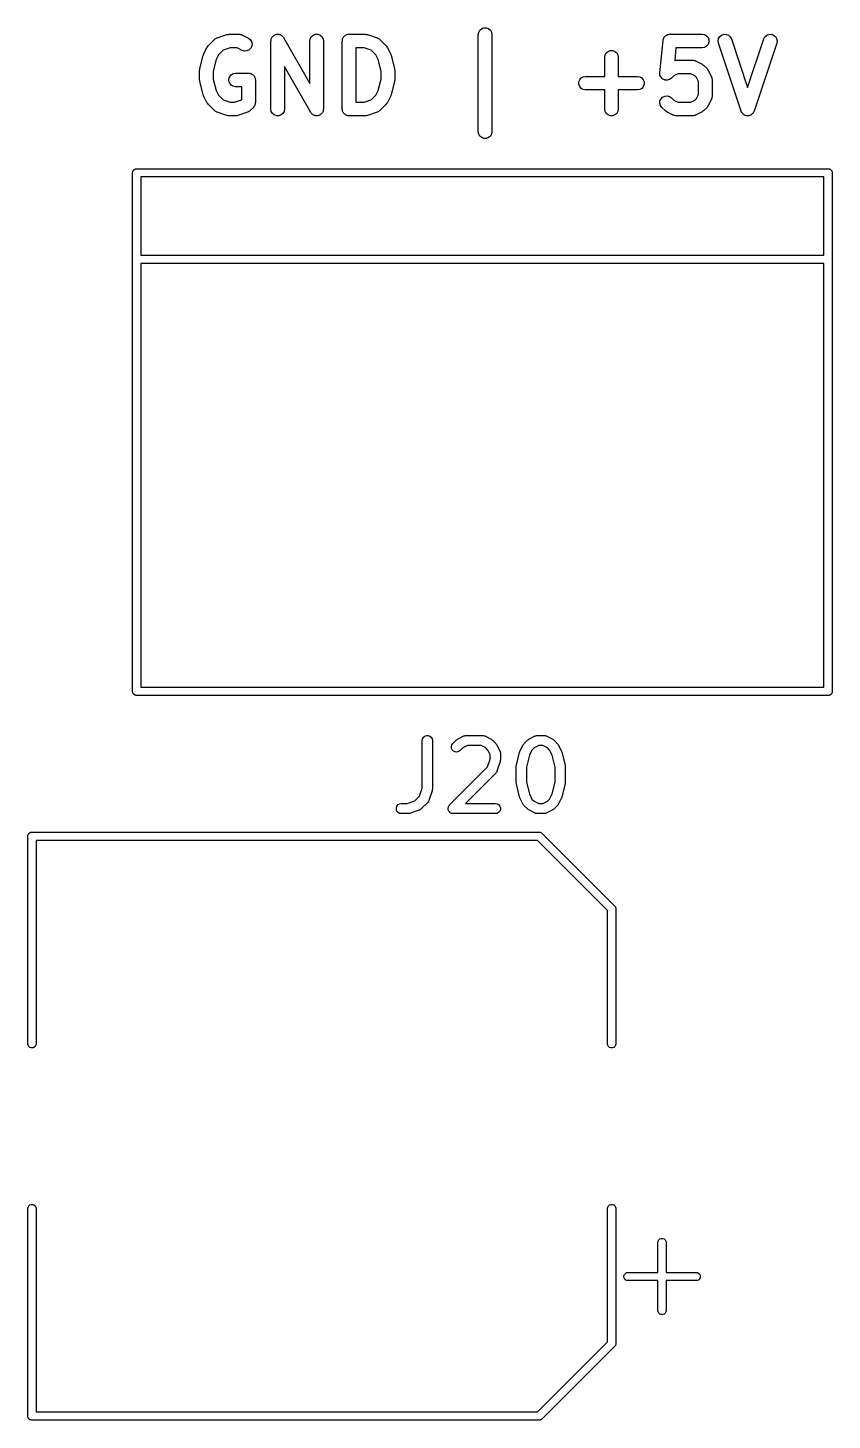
# Model space of a CAD drawing. Extents: x 100.8 to 195, y -113.5 to -35.1.
# Drawn here: x 116.28 to 128.1, y -55.92 to -35.46 of the extents above; entities that cross this region are included whole.
import ezdxf

# ---------------------------------------------------------------- set-up
doc = ezdxf.new("R2010")
doc.units = 0
doc.header["$MEASUREMENT"] = 0
doc.layers.add('BLACK', color=7, linetype='CONTINUOUS')

msp = doc.modelspace()

# ---------------------------------------------------------------- linework, layer by layer
at = {"layer": 'BLACK', "linetype": 'CONTINUOUS'}
for p, q in [((119.064, -35.6051), (119.206, -35.5575)), ((119.206, -35.5575), (119.222, -35.5552)), ((119.222, -35.5552), (119.238, -35.5524)), ((119.238, -35.5524), (119.381, -35.5524)), ((119.381, -35.5524), (119.387, -35.5534)), ((119.387, -35.5534), (119.392, -35.553)), ((119.392, -35.553), (119.404, -35.5564)), ((119.404, -35.5564), (119.415, -35.5584)), ((119.415, -35.5584), (119.42, -35.5613)), ((119.42, -35.5613), (119.426, -35.5629)), ((119.426, -35.5629), (119.521, -35.6106)), ((119.863, -35.6104), (119.866, -35.602)), ((119.866, -35.602), (119.872, -35.5955)), ((119.872, -35.5955), (119.876, -35.5881)), ((119.876, -35.5881), (119.883, -35.5823)), ((119.883, -35.5823), (119.888, -35.5755)), ((119.888, -35.5755), (119.896, -35.5713)), ((119.896, -35.5713), (119.902, -35.5658)), ((119.902, -35.5658), (119.911, -35.5627)), ((119.911, -35.5627), (119.919, -35.5583)), ((119.919, -35.5583), (119.927, -35.5568)), ((119.927, -35.5568), (119.935, -35.5539)), ((119.935, -35.5539), (119.944, -35.5539)), ((119.944, -35.5539), (119.953, -35.5524)), ((119.953, -35.5524), (119.961, -35.5539)), ((119.961, -35.5539), (119.97, -35.5539)), ((119.97, -35.5539), (119.978, -35.557)), ((119.978, -35.557), (119.987, -35.5586)), ((119.987, -35.5586), (119.994, -35.5629)), ((119.994, -35.5629), (120.002, -35.5658)), ((120.002, -35.5658), (120.009, -35.5715)), ((120.009, -35.5715), (120.017, -35.5761)), ((120.017, -35.5761), (120.022, -35.5826)), ((120.022, -35.5826), (120.029, -35.5881)), ((120.029, -35.5881), (120.033, -35.5959)), ((120.033, -35.5959), (120.039, -35.6028)), ((120.039, -35.6028), (120.424, -36.2758)), ((120.43, -35.6182), (120.447, -35.5881)), ((120.447, -35.5881), (120.474, -35.5658)), ((120.474, -35.5658), (120.506, -35.5539)), ((120.506, -35.5539), (120.541, -35.5539)), ((120.541, -35.5539), (120.574, -35.5658)), ((120.574, -35.5658), (120.6, -35.5881)), ((120.6, -35.5881), (120.618, -35.6182)), ((120.91, -35.6106), (120.913, -35.6024)), ((120.913, -35.6024), (120.919, -35.5957)), ((120.919, -35.5957), (120.923, -35.5881)), ((120.923, -35.5881), (120.93, -35.5825)), ((120.93, -35.5825), (120.936, -35.5758)), ((120.936, -35.5758), (120.943, -35.5714)), ((120.943, -35.5714), (120.95, -35.5658)), ((120.95, -35.5658), (120.958, -35.5628)), ((120.958, -35.5628), (120.966, -35.5584)), ((120.966, -35.5584), (120.974, -35.5569)), ((120.974, -35.5569), (120.983, -35.5539)), ((120.983, -35.5539), (120.991, -35.5539)), ((120.991, -35.5539), (121, -35.5524)), ((121, -35.5524), (121.238, -35.5524)), ((121.238, -35.5524), (121.254, -35.5552)), ((121.254, -35.5552), (121.27, -35.5575)), ((121.27, -35.5575), (121.413, -35.6051)), ((122.9, -35.5571), (122.906, -35.5229)), ((122.9, -36.9857), (122.9, -35.5571)), ((122.906, -35.5229), (122.923, -35.4929)), ((122.923, -35.4929), (122.95, -35.4705)), ((122.95, -35.4705), (122.983, -35.4587)), ((122.983, -35.4587), (123.017, -35.4587)), ((123.017, -35.4587), (123.05, -35.4705)), ((123.05, -35.4705), (123.077, -35.4929)), ((123.077, -35.4929), (123.094, -35.5229)), ((123.094, -35.5229), (123.1, -35.5571)), ((123.1, -35.5571), (123.1, -36.9857)), ((125.626, -35.6059), (125.628, -35.6024)), ((125.628, -35.6024), (125.636, -35.5919)), ((125.636, -35.5919), (125.644, -35.5808)), ((125.644, -35.5808), (125.648, -35.5787)), ((125.648, -35.5787), (125.65, -35.5758)), ((125.65, -35.5758), (125.662, -35.5689)), ((125.662, -35.5689), (125.673, -35.5612)), ((125.673, -35.5612), (125.677, -35.5603)), ((125.677, -35.5603), (125.68, -35.5584)), ((125.68, -35.5584), (125.694, -35.556)), ((125.694, -35.556), (125.707, -35.5527)), ((125.707, -35.5527), (125.711, -35.553)), ((125.711, -35.553), (125.714, -35.5524)), ((125.714, -35.5524), (126.19, -35.5524)), ((126.19, -35.5524), (126.225, -35.5584)), ((126.225, -35.5584), (126.255, -35.5758)), ((126.255, -35.5758), (126.277, -35.6024)), ((126.277, -35.6024), (126.289, -35.635)), ((126.431, -35.6156), (126.449, -35.586)), ((126.449, -35.586), (126.476, -35.5644)), ((126.476, -35.5644), (126.509, -35.5535)), ((126.509, -35.5535), (126.544, -35.5544)), ((126.544, -35.5544), (126.576, -35.5672)), ((126.576, -35.5672), (126.602, -35.5902)), ((126.602, -35.5902), (126.619, -35.6208)), ((127.096, -35.6208), (127.112, -35.5902)), ((127.112, -35.5902), (127.138, -35.5672)), ((127.138, -35.5672), (127.17, -35.5544)), ((127.17, -35.5544), (127.205, -35.5535)), ((127.205, -35.5535), (127.238, -35.5644)), ((127.238, -35.5644), (127.265, -35.586)), ((127.265, -35.586), (127.283, -35.6156)), ((118.863, -35.8458), (118.911, -35.7505)), ((118.911, -35.7505), (118.92, -35.7377)), ((118.92, -35.7377), (118.929, -35.7245)), ((118.929, -35.7245), (119.025, -35.6293)), ((119.025, -35.6293), (119.029, -35.626)), ((119.029, -35.626), (119.033, -35.6217)), ((119.033, -35.6217), (119.043, -35.6161)), ((119.043, -35.6161), (119.053, -35.6094)), ((119.053, -35.6094), (119.059, -35.6079)), ((119.059, -35.6079), (119.064, -35.6051)), ((119.149, -35.7874), (119.082, -35.8545)), ((119.254, -35.7524), (119.149, -35.7874)), ((119.357, -35.7524), (119.254, -35.7524)), ((119.431, -35.7894), (119.357, -35.7524)), ((119.465, -35.7993), (119.431, -35.7894)), ((119.499, -35.7973), (119.465, -35.7993)), ((119.531, -35.7835), (119.499, -35.7973)), ((119.521, -35.6106), (119.549, -35.6312)), ((119.557, -35.7596), (119.531, -35.7835)), ((119.549, -35.6312), (119.568, -35.6602)), ((119.572, -35.7285), (119.557, -35.7596)), ((119.568, -35.6602), (119.576, -35.694)), ((119.576, -35.694), (119.572, -35.7285)), ((119.852, -35.6524), (119.854, -35.6435)), ((119.852, -36.6524), (119.852, -35.6524)), ((119.854, -35.6346), (119.857, -35.6266)), ((119.854, -35.6435), (119.854, -35.6346)), ((119.857, -35.6266), (119.858, -35.6182)), ((119.858, -35.6182), (119.863, -35.6104)), ((120.424, -35.6524), (120.43, -35.6182)), ((120.424, -36.2758), (120.424, -35.6524)), ((120.618, -35.6182), (120.624, -35.6524)), ((120.624, -35.6524), (120.624, -36.6524)), ((120.9, -35.6524), (120.902, -35.6438)), ((120.9, -36.6524), (120.9, -35.6524)), ((120.902, -35.635), (120.905, -35.6268)), ((120.902, -35.6438), (120.902, -35.635)), ((120.905, -35.6268), (120.906, -35.6182)), ((120.906, -35.6182), (120.91, -35.6106)), ((121.1, -35.7524), (121.1, -36.5524)), ((121.222, -35.7524), (121.1, -35.7524)), ((121.327, -35.7874), (121.222, -35.7524)), ((121.394, -35.8545), (121.327, -35.7874)), ((121.413, -35.6051), (121.418, -35.6079)), ((121.418, -35.6079), (121.423, -35.6094)), ((121.423, -35.6094), (121.433, -35.6161)), ((121.433, -35.6161), (121.443, -35.6217)), ((121.443, -35.6217), (121.447, -35.626)), ((121.447, -35.626), (121.452, -35.6293)), ((121.452, -35.6293), (121.547, -35.7245)), ((121.547, -35.7245), (121.556, -35.7377)), ((121.556, -35.7377), (121.566, -35.7505)), ((121.566, -35.7505), (121.613, -35.8458)), ((124.781, -35.8262), (124.807, -35.8039)), ((124.807, -35.8039), (124.84, -35.792)), ((124.84, -35.792), (124.875, -35.792)), ((124.875, -35.792), (124.907, -35.8039)), ((124.907, -35.8039), (124.934, -35.8262)), ((125.567, -36.1186), (125.615, -35.6424)), ((125.615, -35.6424), (125.616, -35.6388)), ((125.616, -35.635), (125.62, -35.6222)), ((125.616, -35.6388), (125.616, -35.635)), ((125.62, -35.6222), (125.624, -35.609)), ((125.624, -35.609), (125.626, -35.6059)), ((125.805, -35.7524), (125.786, -35.9374)), ((126.19, -35.7524), (125.805, -35.7524)), ((126.225, -35.7463), (126.19, -35.7524)), ((126.255, -35.729), (126.225, -35.7463)), ((126.277, -35.7024), (126.255, -35.729)), ((126.289, -35.6697), (126.277, -35.7024)), ((126.289, -35.635), (126.289, -35.6697)), ((126.424, -35.6496), (126.431, -35.6156)), ((126.429, -35.684), (126.424, -35.6496)), ((126.762, -36.684), (126.429, -35.684)), ((126.619, -35.6208), (126.857, -36.3362)), ((126.857, -36.3362), (127.096, -35.6208)), ((127.285, -35.684), (126.952, -36.684)), ((127.283, -35.6156), (127.29, -35.6496)), ((127.29, -35.6496), (127.285, -35.684)), ((118.808, -36.0567), (118.855, -35.8662)), ((118.855, -35.8662), (118.86, -35.8562)), ((118.86, -35.8562), (118.863, -35.8458)), ((119.047, -35.9254), (119.005, -36.0933)), ((119.082, -35.8545), (119.047, -35.9254)), ((121.429, -35.9254), (121.394, -35.8545)), ((121.471, -36.0933), (121.429, -35.9254)), ((121.613, -35.8458), (121.616, -35.8562)), ((121.616, -35.8562), (121.621, -35.8662)), ((121.621, -35.8662), (121.668, -36.0567)), ((124.757, -35.8905), (124.763, -35.8563)), ((124.757, -36.1714), (124.757, -35.8905)), ((124.763, -35.8563), (124.781, -35.8262)), ((124.934, -35.8262), (124.951, -35.8563)), ((124.951, -35.8563), (124.957, -35.8905)), ((124.957, -35.8905), (124.957, -36.1714)), ((125.786, -35.9374), (125.787, -35.9373)), ((125.787, -35.9373), (125.798, -35.934)), ((125.798, -35.934), (125.804, -35.9343)), ((125.804, -35.9343), (125.81, -35.9333)), ((125.81, -35.9333), (126.048, -35.9333)), ((126.048, -35.9333), (126.053, -35.9343)), ((126.053, -35.9343), (126.059, -35.934)), ((126.059, -35.934), (126.07, -35.9373)), ((126.07, -35.9373), (126.082, -35.9394)), ((126.082, -35.9394), (126.087, -35.9422)), ((126.087, -35.9422), (126.092, -35.9439)), ((126.092, -35.9439), (126.188, -35.9915)), ((126.188, -35.9915), (126.2, -36.001)), ((126.2, -36.001), (126.214, -36.0102)), ((126.214, -36.0102), (126.261, -36.0579)), ((118.805, -36.081), (118.807, -36.0689)), ((118.805, -36.2238), (118.805, -36.081)), ((118.807, -36.0689), (118.808, -36.0567)), ((119.005, -36.0933), (119.005, -36.2115)), ((119.005, -36.2115), (119.047, -36.3794)), ((119.235, -36.2064), (119.247, -36.1738)), ((119.235, -36.2412), (119.235, -36.2064)), ((119.247, -36.1738), (119.269, -36.1472)), ((119.269, -36.1472), (119.299, -36.1298)), ((119.299, -36.1298), (119.333, -36.1238)), ((119.333, -36.1238), (119.524, -36.1238)), ((119.524, -36.1238), (119.532, -36.1253)), ((119.532, -36.1253), (119.541, -36.1253)), ((119.541, -36.1253), (119.549, -36.1283)), ((119.549, -36.1283), (119.558, -36.1298)), ((119.558, -36.1298), (119.566, -36.1342)), ((119.566, -36.1342), (119.574, -36.1372)), ((119.574, -36.1372), (119.581, -36.1428)), ((119.581, -36.1428), (119.588, -36.1472)), ((119.588, -36.1472), (119.594, -36.1539)), ((119.594, -36.1539), (119.6, -36.1595)), ((119.6, -36.1595), (119.605, -36.1671)), ((119.605, -36.1671), (119.61, -36.1738)), ((119.61, -36.1738), (119.613, -36.182)), ((119.613, -36.182), (119.618, -36.1896)), ((119.618, -36.1896), (119.619, -36.1982)), ((119.619, -36.1982), (119.622, -36.2064)), ((119.622, -36.2064), (119.622, -36.2152)), ((119.622, -36.2152), (119.624, -36.2238)), ((120.437, -36.702), (120.052, -36.0289)), ((120.052, -36.0289), (120.052, -36.6524)), ((121.429, -36.3794), (121.471, -36.2115)), ((121.471, -36.2115), (121.471, -36.0933)), ((121.668, -36.0567), (121.669, -36.0689)), ((121.669, -36.0689), (121.671, -36.081)), ((121.671, -36.081), (121.671, -36.2238)), ((124.39, -36.2214), (124.412, -36.1948)), ((124.412, -36.1948), (124.442, -36.1775)), ((124.442, -36.1775), (124.476, -36.1714)), ((124.476, -36.1714), (124.757, -36.1714)), ((124.957, -36.1714), (125.238, -36.1714)), ((125.238, -36.1714), (125.272, -36.1775)), ((125.272, -36.1775), (125.302, -36.1948)), ((125.302, -36.1948), (125.325, -36.2214)), ((125.567, -36.1193), (125.567, -36.1186)), ((125.567, -36.1199), (125.567, -36.1193)), ((125.569, -36.1365), (125.567, -36.1199)), ((125.57, -36.1533), (125.569, -36.1365)), ((125.57, -36.1538), (125.57, -36.1533)), ((125.57, -36.1545), (125.57, -36.1538)), ((125.577, -36.1697), (125.57, -36.1545)), ((125.584, -36.1849), (125.577, -36.1697)), ((125.584, -36.1854), (125.584, -36.1849)), ((125.585, -36.1859), (125.584, -36.1854)), ((125.597, -36.1978), (125.585, -36.1859)), ((125.608, -36.2098), (125.597, -36.1978)), ((125.609, -36.21), (125.608, -36.2098)), ((125.609, -36.2105), (125.609, -36.21)), ((125.624, -36.2176), (125.609, -36.2105)), ((125.64, -36.2248), (125.624, -36.2176)), ((125.723, -36.2096), (125.709, -36.2192)), ((125.736, -36.2002), (125.723, -36.2096)), ((125.737, -36.1996), (125.736, -36.2002)), ((125.774, -36.1631), (125.737, -36.1993)), ((125.737, -36.1993), (125.737, -36.1996)), ((125.833, -36.1333), (125.774, -36.1631)), ((126.024, -36.1333), (125.833, -36.1333)), ((126.084, -36.1631), (126.024, -36.1333)), ((126.108, -36.1878), (126.084, -36.1631)), ((126.138, -36.2474), (126.108, -36.1878)), ((126.261, -36.0579), (126.27, -36.071)), ((126.27, -36.071), (126.28, -36.0838)), ((126.28, -36.0838), (126.328, -36.1791)), ((126.328, -36.1791), (126.329, -36.1846)), ((126.329, -36.1846), (126.332, -36.1896)), ((126.332, -36.1896), (126.334, -36.2011)), ((126.334, -36.2011), (126.337, -36.2124)), ((126.337, -36.2124), (126.337, -36.2181)), ((118.807, -36.2359), (118.805, -36.2238)), ((118.808, -36.2481), (118.807, -36.2359)), ((118.855, -36.4385), (118.808, -36.2481)), ((119.047, -36.3794), (119.082, -36.4503)), ((119.247, -36.2738), (119.235, -36.2412)), ((119.269, -36.3004), (119.247, -36.2738)), ((119.299, -36.3178), (119.269, -36.3004)), ((119.333, -36.3238), (119.299, -36.3178)), ((119.424, -36.3238), (119.333, -36.3238)), ((119.424, -36.5157), (119.424, -36.3238)), ((119.624, -36.2238), (119.624, -36.5571)), ((121.394, -36.4503), (121.429, -36.3794)), ((121.668, -36.2481), (121.621, -36.4385)), ((121.669, -36.2359), (121.668, -36.2481)), ((121.671, -36.2238), (121.669, -36.2359)), ((124.378, -36.2541), (124.39, -36.2214)), ((124.378, -36.2888), (124.378, -36.2541)), ((124.39, -36.3214), (124.378, -36.2888)), ((124.412, -36.348), (124.39, -36.3214)), ((124.442, -36.3654), (124.412, -36.348)), ((124.476, -36.3714), (124.442, -36.3654)), ((124.757, -36.3714), (124.476, -36.3714)), ((124.757, -36.6524), (124.757, -36.3714)), ((125.238, -36.3714), (124.957, -36.3714)), ((124.957, -36.3714), (124.957, -36.6524)), ((125.272, -36.3654), (125.238, -36.3714)), ((125.302, -36.348), (125.272, -36.3654)), ((125.325, -36.3214), (125.302, -36.348)), ((125.325, -36.2214), (125.337, -36.2541)), ((125.337, -36.2888), (125.325, -36.3214)), ((125.337, -36.2541), (125.337, -36.2888)), ((125.64, -36.2249), (125.64, -36.2248)), ((125.641, -36.2252), (125.64, -36.2249)), ((125.657, -36.2266), (125.641, -36.2252)), ((125.674, -36.2283), (125.657, -36.2266)), ((125.675, -36.2281), (125.674, -36.2283)), ((125.692, -36.2239), (125.675, -36.2282)), ((125.675, -36.2282), (125.675, -36.2281)), ((125.708, -36.2197), (125.692, -36.2239)), ((125.709, -36.2192), (125.708, -36.2194)), ((125.708, -36.2194), (125.708, -36.2197)), ((126.138, -36.4383), (126.138, -36.2474)), ((126.337, -36.2181), (126.338, -36.2238)), ((126.338, -36.2238), (126.338, -36.4619)), ((118.86, -36.4485), (118.855, -36.4385)), ((118.863, -36.459), (118.86, -36.4485)), ((118.911, -36.5542), (118.863, -36.459)), ((118.92, -36.5671), (118.911, -36.5542)), ((118.929, -36.5802), (118.92, -36.5671)), ((119.025, -36.6755), (118.929, -36.5802)), ((119.082, -36.4503), (119.149, -36.5174)), ((119.149, -36.5174), (119.254, -36.5524)), ((119.254, -36.5524), (119.317, -36.5524)), ((119.317, -36.5524), (119.422, -36.5174)), ((119.422, -36.5174), (119.424, -36.5157)), ((119.597, -36.6242), (119.595, -36.6279)), ((119.6, -36.6214), (119.597, -36.6242)), ((119.607, -36.6101), (119.6, -36.6214)), ((119.614, -36.5994), (119.607, -36.6101)), ((119.616, -36.5952), (119.614, -36.5994)), ((119.618, -36.5913), (119.616, -36.5952)), ((119.62, -36.5785), (119.618, -36.5913)), ((119.623, -36.5659), (119.62, -36.5785)), ((119.624, -36.5571), (119.623, -36.5615)), ((119.623, -36.5615), (119.623, -36.5659)), ((121.1, -36.5524), (121.222, -36.5524)), ((121.222, -36.5524), (121.327, -36.5174)), ((121.327, -36.5174), (121.394, -36.4503)), ((121.547, -36.5802), (121.452, -36.6755)), ((121.556, -36.5671), (121.547, -36.5802)), ((121.566, -36.5542), (121.556, -36.5671)), ((121.613, -36.459), (121.566, -36.5542)), ((121.616, -36.4485), (121.613, -36.459)), ((121.621, -36.4385), (121.616, -36.4485)), ((125.567, -36.5659), (125.57, -36.5313)), ((125.576, -36.5994), (125.567, -36.5659)), ((125.57, -36.5313), (125.585, -36.4998)), ((125.596, -36.6279), (125.576, -36.5994)), ((125.585, -36.4998), (125.609, -36.4752)), ((125.609, -36.4752), (125.641, -36.4605)), ((125.641, -36.4605), (125.675, -36.4575)), ((125.675, -36.4575), (125.709, -36.4665)), ((125.709, -36.4665), (125.737, -36.4864)), ((125.737, -36.4864), (125.774, -36.5226)), ((125.774, -36.5226), (125.833, -36.5524)), ((125.833, -36.5524), (126.024, -36.5524)), ((126.024, -36.5524), (126.084, -36.5226)), ((126.084, -36.5226), (126.108, -36.4979)), ((126.108, -36.4979), (126.138, -36.4383)), ((126.27, -36.6147), (126.261, -36.6279)), ((126.28, -36.6019), (126.27, -36.6147)), ((126.328, -36.5066), (126.28, -36.6019)), ((126.329, -36.5011), (126.328, -36.5066)), ((126.332, -36.4961), (126.329, -36.5011)), ((126.334, -36.4846), (126.332, -36.4961)), ((126.337, -36.4733), (126.334, -36.4846)), ((126.338, -36.4619), (126.337, -36.4676)), ((126.337, -36.4676), (126.337, -36.4733)), ((119.029, -36.6788), (119.025, -36.6755)), ((119.033, -36.6831), (119.029, -36.6788)), ((119.043, -36.6887), (119.033, -36.6831)), ((119.053, -36.6954), (119.043, -36.6887)), ((119.059, -36.6969), (119.053, -36.6954)), ((119.064, -36.6996), (119.059, -36.6969)), ((119.206, -36.7472), (119.064, -36.6996)), ((119.222, -36.7496), (119.206, -36.7472)), ((119.238, -36.7524), (119.222, -36.7496)), ((119.333, -36.7524), (119.238, -36.7524)), ((119.349, -36.7496), (119.333, -36.7524)), ((119.365, -36.7472), (119.349, -36.7496)), ((119.508, -36.6996), (119.365, -36.7472)), ((119.513, -36.6969), (119.508, -36.6996)), ((119.518, -36.6954), (119.513, -36.6969)), ((119.528, -36.6887), (119.518, -36.6954)), ((119.538, -36.6831), (119.528, -36.6887)), ((119.542, -36.6788), (119.538, -36.6831)), ((119.547, -36.6755), (119.542, -36.6788)), ((119.595, -36.6279), (119.547, -36.6755)), ((119.858, -36.6866), (119.852, -36.6524)), ((119.876, -36.7167), (119.858, -36.6866)), ((119.902, -36.739), (119.876, -36.7167)), ((119.935, -36.7509), (119.902, -36.739)), ((119.97, -36.7509), (119.935, -36.7509)), ((120.002, -36.739), (119.97, -36.7509)), ((120.029, -36.7167), (120.002, -36.739)), ((120.046, -36.6866), (120.029, -36.7167)), ((120.052, -36.6524), (120.046, -36.6866)), ((120.443, -36.7089), (120.437, -36.702)), ((120.447, -36.7167), (120.443, -36.7089)), ((120.454, -36.7221), (120.447, -36.7167)), ((120.459, -36.7287), (120.454, -36.7221)), ((120.467, -36.7332), (120.459, -36.7287)), ((120.474, -36.739), (120.467, -36.7332)), ((120.482, -36.7419), (120.474, -36.739)), ((120.489, -36.7462), (120.482, -36.7419)), ((120.498, -36.7478), (120.489, -36.7462)), ((120.506, -36.7509), (120.498, -36.7478)), ((120.515, -36.7509), (120.506, -36.7509)), ((120.523, -36.7524), (120.515, -36.7509)), ((120.532, -36.7509), (120.523, -36.7524)), ((120.541, -36.7509), (120.532, -36.7509)), ((120.549, -36.7479), (120.541, -36.7509)), ((120.558, -36.7465), (120.549, -36.7479)), ((120.565, -36.7421), (120.558, -36.7465)), ((120.574, -36.739), (120.565, -36.7421)), ((120.58, -36.7335), (120.574, -36.739)), ((120.588, -36.7293), (120.58, -36.7335)), ((120.594, -36.7224), (120.588, -36.7293)), ((120.6, -36.7167), (120.594, -36.7224)), ((120.605, -36.7093), (120.6, -36.7167)), ((120.61, -36.7028), (120.605, -36.7093)), ((120.613, -36.6944), (120.61, -36.7028)), ((120.618, -36.6866), (120.613, -36.6944)), ((120.619, -36.6782), (120.618, -36.6866)), ((120.622, -36.6702), (120.619, -36.6782)), ((120.624, -36.6524), (120.622, -36.6612)), ((120.622, -36.6612), (120.622, -36.6702)), ((120.902, -36.661), (120.9, -36.6524)), ((120.902, -36.6697), (120.902, -36.661)), ((120.905, -36.678), (120.902, -36.6697)), ((120.906, -36.6866), (120.905, -36.678)), ((120.91, -36.6942), (120.906, -36.6866)), ((120.913, -36.7024), (120.91, -36.6942)), ((120.919, -36.7091), (120.913, -36.7024)), ((120.923, -36.7167), (120.919, -36.7091)), ((120.93, -36.7223), (120.923, -36.7167)), ((120.936, -36.729), (120.93, -36.7223)), ((120.943, -36.7334), (120.936, -36.729)), ((120.95, -36.739), (120.943, -36.7334)), ((120.958, -36.742), (120.95, -36.739)), ((120.966, -36.7463), (120.958, -36.742)), ((120.974, -36.7479), (120.966, -36.7463)), ((120.983, -36.7509), (120.974, -36.7479)), ((120.991, -36.7509), (120.983, -36.7509)), ((121, -36.7524), (120.991, -36.7509)), ((121.238, -36.7524), (121, -36.7524)), ((121.254, -36.7496), (121.238, -36.7524)), ((121.27, -36.7472), (121.254, -36.7496)), ((121.413, -36.6996), (121.27, -36.7472)), ((121.418, -36.6969), (121.413, -36.6996)), ((121.423, -36.6954), (121.418, -36.6969)), ((121.433, -36.6887), (121.423, -36.6954)), ((121.443, -36.6831), (121.433, -36.6887)), ((121.447, -36.6788), (121.443, -36.6831)), ((121.452, -36.6755), (121.447, -36.6788)), ((124.763, -36.6866), (124.757, -36.6524)), ((124.781, -36.7167), (124.763, -36.6866)), ((124.807, -36.739), (124.781, -36.7167)), ((124.84, -36.7509), (124.807, -36.739)), ((124.875, -36.7509), (124.84, -36.7509)), ((124.907, -36.739), (124.875, -36.7509)), ((124.934, -36.7167), (124.907, -36.739)), ((124.951, -36.6866), (124.934, -36.7167)), ((124.957, -36.6524), (124.951, -36.6866)), ((125.644, -36.6755), (125.596, -36.6279)), ((125.657, -36.6847), (125.644, -36.6755)), ((125.67, -36.6942), (125.657, -36.6847)), ((125.765, -36.7418), (125.67, -36.6942)), ((125.77, -36.7435), (125.765, -36.7418)), ((125.775, -36.7463), (125.77, -36.7435)), ((125.787, -36.7484), (125.775, -36.7463)), ((125.798, -36.7517), (125.787, -36.7484)), ((125.804, -36.7514), (125.798, -36.7517)), ((125.81, -36.7524), (125.804, -36.7514)), ((126.048, -36.7524), (125.81, -36.7524)), ((126.053, -36.7514), (126.048, -36.7524)), ((126.059, -36.7517), (126.053, -36.7514)), ((126.07, -36.7484), (126.059, -36.7517)), ((126.082, -36.7463), (126.07, -36.7484)), ((126.087, -36.7435), (126.082, -36.7463)), ((126.092, -36.7418), (126.087, -36.7435)), ((126.188, -36.6942), (126.092, -36.7418)), ((126.2, -36.6847), (126.188, -36.6942)), ((126.214, -36.6755), (126.2, -36.6847)), ((126.261, -36.6279), (126.214, -36.6755)), ((126.764, -36.6864), (126.762, -36.684)), ((126.764, -36.6891), (126.764, -36.6864)), ((126.772, -36.7016), (126.764, -36.6891)), ((126.779, -36.7145), (126.772, -36.7016)), ((126.781, -36.7164), (126.779, -36.7145)), ((126.782, -36.7187), (126.781, -36.7164)), ((126.794, -36.7279), (126.782, -36.7187)), ((126.805, -36.7376), (126.794, -36.7279)), ((126.807, -36.7386), (126.805, -36.7376)), ((126.81, -36.7403), (126.807, -36.7386)), ((126.823, -36.745), (126.81, -36.7403)), ((126.837, -36.7503), (126.823, -36.745)), ((126.84, -36.7504), (126.837, -36.7503)), ((126.842, -36.7513), (126.84, -36.7504)), ((126.857, -36.7509), (126.842, -36.7513)), ((126.872, -36.7513), (126.857, -36.7509)), ((126.874, -36.7504), (126.872, -36.7513)), ((126.877, -36.7503), (126.874, -36.7504)), ((126.891, -36.745), (126.877, -36.7503)), ((126.905, -36.7403), (126.891, -36.745)), ((126.907, -36.7386), (126.905, -36.7403)), ((126.909, -36.7376), (126.907, -36.7386)), ((126.92, -36.7278), (126.909, -36.7376)), ((126.932, -36.7187), (126.92, -36.7278)), ((126.933, -36.7164), (126.932, -36.7187)), ((126.935, -36.7145), (126.933, -36.7164)), ((126.942, -36.7016), (126.935, -36.7145)), ((126.95, -36.6891), (126.942, -36.7016)), ((126.951, -36.6864), (126.95, -36.6891)), ((126.952, -36.684), (126.951, -36.6864)), ((122.906, -37.0199), (122.9, -36.9857)), ((122.923, -37.05), (122.906, -37.0199)), ((123.094, -37.0199), (123.077, -37.05)), ((123.1, -36.9857), (123.094, -37.0199)), ((122.95, -37.0723), (122.923, -37.05)), ((122.983, -37.0842), (122.95, -37.0723)), ((123.017, -37.0842), (122.983, -37.0842)), ((123.05, -37.0723), (123.017, -37.0842)), ((123.077, -37.05), (123.05, -37.0723)), ((117.82, -37.5794), (117.822, -37.5744)), ((117.82, -37.5847), (117.82, -37.5794)), ((117.82, -37.5848), (117.82, -37.5847)), ((117.82, -45.1994), (117.82, -37.5848)), ((117.822, -37.5744), (117.823, -37.5692)), ((117.823, -37.5692), (117.825, -37.5645)), ((117.825, -37.5645), (117.827, -37.5595)), ((117.827, -37.5595), (117.831, -37.5555)), ((117.831, -37.5555), (117.833, -37.5508)), ((117.833, -37.5508), (117.837, -37.5474)), ((117.837, -37.5474), (117.841, -37.5433)), ((117.841, -37.5433), (117.845, -37.5407)), ((117.845, -37.5407), (117.85, -37.5372)), ((117.85, -37.5372), (117.855, -37.5354)), ((117.855, -37.5354), (117.859, -37.5327)), ((117.859, -37.5327), (117.864, -37.5318)), ((117.864, -37.5318), (117.869, -37.53)), ((117.869, -37.53), (117.875, -37.53)), ((117.875, -37.53), (117.875, -37.53)), ((117.875, -37.53), (128.045, -37.53)), ((117.94, -37.65), (117.94, -38.8)), ((127.98, -37.65), (117.94, -37.65)), ((127.98, -38.8), (127.98, -37.65)), ((128.045, -37.53), (128.051, -37.53)), ((128.045, -37.53), (128.045, -37.53)), ((128.051, -37.53), (128.056, -37.5318)), ((128.056, -37.5318), (128.061, -37.5327)), ((128.061, -37.5327), (128.065, -37.5354)), ((128.065, -37.5354), (128.07, -37.5372)), ((128.07, -37.5372), (128.075, -37.5407)), ((128.075, -37.5407), (128.079, -37.5433)), ((128.079, -37.5433), (128.083, -37.5474)), ((128.083, -37.5474), (128.087, -37.5508)), ((128.087, -37.5508), (128.089, -37.5555)), ((128.089, -37.5555), (128.093, -37.5595)), ((128.093, -37.5595), (128.095, -37.5645)), ((128.095, -37.5645), (128.097, -37.5692)), ((128.097, -37.5692), (128.098, -37.5744)), ((128.098, -37.5744), (128.1, -37.5794)), ((128.1, -37.5794), (128.1, -37.5847)), ((128.1, -37.5847), (128.1, -37.5848)), ((128.1, -37.5848), (128.1, -45.2152)), ((117.94, -38.8), (127.98, -38.8)), ((117.94, -38.92), (117.94, -45.15)), ((127.98, -38.92), (117.94, -38.92)), ((127.98, -45.15), (127.98, -38.92)), ((117.82, -45.2206), (117.82, -45.1994)), ((117.822, -45.2256), (117.82, -45.2206)), ((117.94, -45.15), (127.98, -45.15)), ((128.1, -45.2206), (128.098, -45.2256)), ((128.1, -45.2152), (128.1, -45.2153)), ((128.1, -45.2153), (128.1, -45.2206)), ((117.823, -45.2308), (117.822, -45.2256)), ((117.825, -45.2355), (117.823, -45.2308)), ((117.827, -45.2405), (117.825, -45.2355)), ((117.831, -45.2445), (117.827, -45.2405)), ((117.833, -45.2492), (117.831, -45.2445)), ((117.837, -45.2526), (117.833, -45.2492)), ((117.841, -45.2567), (117.837, -45.2526)), ((117.845, -45.2593), (117.841, -45.2567)), ((117.85, -45.2628), (117.845, -45.2593)), ((117.855, -45.2646), (117.85, -45.2628)), ((117.859, -45.2673), (117.855, -45.2646)), ((117.864, -45.2682), (117.859, -45.2673)), ((117.869, -45.27), (117.864, -45.2682)), ((117.875, -45.27), (117.869, -45.27)), ((128.045, -45.27), (117.875, -45.27)), ((117.875, -45.27), (117.875, -45.27)), ((128.051, -45.27), (128.045, -45.27)), ((128.045, -45.27), (128.045, -45.27)), ((128.056, -45.2682), (128.051, -45.27)), ((128.061, -45.2673), (128.056, -45.2682)), ((128.065, -45.2646), (128.061, -45.2673)), ((128.07, -45.2628), (128.065, -45.2646)), ((128.075, -45.2593), (128.07, -45.2628)), ((128.079, -45.2567), (128.075, -45.2593)), ((128.083, -45.2526), (128.079, -45.2567)), ((128.087, -45.2492), (128.083, -45.2526)), ((128.089, -45.2445), (128.087, -45.2492)), ((128.093, -45.2405), (128.089, -45.2445)), ((128.095, -45.2355), (128.093, -45.2405)), ((128.097, -45.2308), (128.095, -45.2355)), ((128.098, -45.2256), (128.097, -45.2308)), ((122.075, -45.9324), (122.08, -45.9067)), ((122.075, -46.6345), (122.075, -45.9324)), ((122.08, -45.9067), (122.093, -45.8842)), ((122.093, -45.8842), (122.113, -45.8674)), ((122.113, -45.8674), (122.137, -45.8585)), ((122.137, -45.8585), (122.163, -45.8585)), ((122.163, -45.8585), (122.188, -45.8674)), ((122.188, -45.8674), (122.208, -45.8842)), ((122.208, -45.8842), (122.221, -45.9067)), ((122.221, -45.9067), (122.225, -45.9324)), ((122.225, -45.9324), (122.225, -46.6467)), ((122.504, -46.0211), (122.511, -45.9959)), ((122.507, -46.047), (122.504, -46.0211)), ((122.511, -45.9959), (122.526, -45.9746)), ((122.526, -45.9746), (122.574, -45.927)), ((122.574, -45.927), (122.583, -45.9201)), ((122.583, -45.9201), (122.593, -45.9129)), ((122.593, -45.9129), (122.688, -45.8653)), ((122.74, -46.0074), (122.671, -46.0416)), ((122.688, -45.8653), (122.693, -45.8641)), ((122.693, -45.8641), (122.696, -45.8619)), ((122.696, -45.8619), (122.705, -45.8604)), ((122.705, -45.8604), (122.713, -45.8579)), ((122.713, -45.8579), (122.718, -45.8581)), ((122.718, -45.8581), (122.722, -45.8574)), ((122.722, -45.8574), (122.96, -45.8574)), ((122.942, -46.0074), (122.74, -46.0074)), ((123.011, -46.0416), (122.942, -46.0074)), ((122.96, -45.8574), (122.964, -45.8581)), ((122.964, -45.8581), (122.969, -45.8579)), ((122.969, -45.8579), (122.977, -45.8604)), ((122.977, -45.8604), (122.986, -45.8619)), ((122.986, -45.8619), (122.989, -45.8641)), ((122.989, -45.8641), (122.994, -45.8653)), ((122.994, -45.8653), (123.089, -45.9129)), ((123.089, -45.9129), (123.098, -45.9201)), ((123.098, -45.9201), (123.108, -45.927)), ((123.108, -45.927), (123.156, -45.9746)), ((123.156, -45.9746), (123.163, -45.9844)), ((123.163, -45.9844), (123.17, -45.9941)), ((123.17, -45.9941), (123.218, -46.0893)), ((123.512, -46.0893), (123.56, -45.9941)), ((123.56, -45.9941), (123.567, -45.9844)), ((123.567, -45.9844), (123.574, -45.9746)), ((123.574, -45.9746), (123.621, -45.927)), ((123.621, -45.927), (123.631, -45.9201)), ((123.631, -45.9201), (123.641, -45.9129)), ((123.641, -45.9129), (123.736, -45.8653)), ((123.787, -46.0074), (123.719, -46.0416)), ((123.736, -45.8653), (123.74, -45.8641)), ((123.74, -45.8641), (123.744, -45.8619)), ((123.744, -45.8619), (123.753, -45.8604)), ((123.753, -45.8604), (123.761, -45.8579)), ((123.761, -45.8579), (123.765, -45.8581)), ((123.765, -45.8581), (123.77, -45.8574)), ((123.77, -45.8574), (123.865, -45.8574)), ((123.847, -46.0074), (123.787, -46.0074)), ((123.916, -46.0416), (123.847, -46.0074)), ((123.865, -45.8574), (123.869, -45.8581)), ((123.869, -45.8581), (123.873, -45.8579)), ((123.873, -45.8579), (123.882, -45.8604)), ((123.882, -45.8604), (123.89, -45.8619)), ((123.89, -45.8619), (123.894, -45.8641)), ((123.894, -45.8641), (123.898, -45.8653)), ((123.898, -45.8653), (123.994, -45.9129)), ((123.994, -45.9129), (124.003, -45.9201)), ((124.003, -45.9201), (124.013, -45.927)), ((124.013, -45.927), (124.061, -45.9746)), ((124.061, -45.9746), (124.068, -45.9844)), ((124.068, -45.9844), (124.075, -45.9941)), ((124.075, -45.9941), (124.122, -46.0893)), ((122.518, -46.0706), (122.507, -46.047)), ((122.536, -46.0891), (122.518, -46.0706)), ((122.56, -46.1001), (122.536, -46.0891)), ((122.586, -46.1023), (122.56, -46.1001)), ((122.611, -46.0956), (122.586, -46.1023)), ((122.632, -46.0807), (122.611, -46.0956)), ((122.671, -46.0416), (122.632, -46.0807)), ((123.041, -46.072), (123.011, -46.0416)), ((123.037, -46.3204), (123.075, -46.2059)), ((123.075, -46.1406), (123.041, -46.072)), ((123.075, -46.2059), (123.075, -46.1406)), ((123.222, -46.2418), (123.174, -46.3847)), ((123.218, -46.0893), (123.219, -46.0935)), ((123.219, -46.0935), (123.221, -46.0972)), ((123.221, -46.0972), (123.222, -46.1059)), ((123.222, -46.1059), (123.225, -46.1143)), ((123.223, -46.2299), (123.222, -46.2418)), ((123.225, -46.2181), (123.223, -46.2299)), ((123.225, -46.1143), (123.225, -46.1186)), ((123.225, -46.1186), (123.225, -46.1229)), ((123.225, -46.1229), (123.225, -46.2181)), ((123.459, -46.2951), (123.506, -46.1047)), ((123.506, -46.1047), (123.51, -46.0972)), ((123.51, -46.0972), (123.512, -46.0893)), ((123.65, -46.149), (123.606, -46.3226)), ((123.688, -46.072), (123.65, -46.149)), ((123.719, -46.0416), (123.688, -46.072)), ((123.946, -46.072), (123.916, -46.0416)), ((123.984, -46.149), (123.946, -46.072)), ((124.028, -46.3226), (123.984, -46.149)), ((124.122, -46.0893), (124.125, -46.0972)), ((124.125, -46.0972), (124.128, -46.1047)), ((124.128, -46.1047), (124.176, -46.2951)), ((122.478, -46.8793), (123.037, -46.3204)), ((123.156, -46.414), (122.712, -46.8574)), ((123.158, -46.4104), (123.156, -46.414)), ((123.162, -46.4076), (123.158, -46.4104)), ((123.166, -46.3998), (123.162, -46.4076)), ((123.171, -46.3926), (123.166, -46.3998)), ((123.172, -46.3885), (123.171, -46.3926)), ((123.174, -46.3847), (123.172, -46.3885)), ((123.456, -46.3133), (123.458, -46.3043)), ((123.456, -46.5514), (123.456, -46.3133)), ((123.458, -46.3043), (123.459, -46.2951)), ((123.606, -46.3226), (123.606, -46.5422)), ((124.028, -46.5422), (124.028, -46.3226)), ((124.176, -46.2951), (124.176, -46.3043)), ((124.176, -46.3043), (124.178, -46.3133)), ((124.178, -46.3133), (124.178, -46.5514)), ((122.037, -46.749), (122.075, -46.6345)), ((122.225, -46.6467), (122.223, -46.6585)), ((123.458, -46.5605), (123.456, -46.5514)), ((123.459, -46.5696), (123.458, -46.5605)), ((123.506, -46.7601), (123.459, -46.5696)), ((123.606, -46.5422), (123.65, -46.7157)), ((123.984, -46.7157), (124.028, -46.5422)), ((124.176, -46.5696), (124.128, -46.7601)), ((124.178, -46.5514), (124.176, -46.5605)), ((124.176, -46.5605), (124.176, -46.5696)), ((121.744, -46.8619), (121.77, -46.8574)), ((121.77, -46.8574), (121.853, -46.8574)), ((121.853, -46.8574), (121.967, -46.8192)), ((121.967, -46.8192), (122.037, -46.749)), ((122.156, -46.8426), (122.061, -46.9378)), ((122.158, -46.839), (122.156, -46.8426)), ((122.162, -46.8361), (122.158, -46.839)), ((122.166, -46.8284), (122.162, -46.8361)), ((122.171, -46.8212), (122.166, -46.8284)), ((122.172, -46.817), (122.171, -46.8212)), ((122.174, -46.8132), (122.172, -46.817)), ((122.222, -46.6704), (122.174, -46.8132)), ((122.223, -46.6585), (122.222, -46.6704)), ((122.712, -46.8574), (123.15, -46.8574)), ((123.15, -46.8574), (123.176, -46.8619)), ((123.51, -46.7676), (123.506, -46.7601)), ((123.512, -46.7754), (123.51, -46.7676)), ((123.56, -46.8707), (123.512, -46.7754)), ((123.65, -46.7157), (123.688, -46.7927)), ((123.688, -46.7927), (123.719, -46.8231)), ((123.719, -46.8231), (123.787, -46.8574)), ((123.787, -46.8574), (123.847, -46.8574)), ((123.847, -46.8574), (123.916, -46.8231)), ((123.916, -46.8231), (123.946, -46.7927)), ((123.946, -46.7927), (123.984, -46.7157)), ((124.122, -46.7754), (124.075, -46.8707)), ((124.125, -46.7676), (124.122, -46.7754)), ((124.128, -46.7601), (124.125, -46.7676)), ((121.696, -46.9194), (121.705, -46.8949)), ((121.696, -46.9454), (121.696, -46.9194)), ((121.705, -46.9699), (121.696, -46.9454)), ((121.705, -46.8949), (121.721, -46.8749)), ((121.721, -46.9898), (121.705, -46.9699)), ((121.721, -46.8749), (121.744, -46.8619)), ((121.744, -47.0029), (121.721, -46.9898)), ((121.77, -47.0074), (121.744, -47.0029)), ((121.865, -47.0074), (121.77, -47.0074)), ((121.877, -47.0053), (121.865, -47.0074)), ((121.888, -47.0035), (121.877, -47.0053)), ((122.031, -46.9559), (121.888, -47.0035)), ((122.035, -46.9539), (122.031, -46.9559)), ((122.039, -46.9527), (122.035, -46.9539)), ((122.047, -46.9477), (122.039, -46.9527)), ((122.054, -46.9435), (122.047, -46.9477)), ((122.057, -46.9403), (122.054, -46.9435)), ((122.061, -46.9378), (122.057, -46.9403)), ((122.457, -46.9258), (122.458, -46.9227)), ((122.458, -46.9356), (122.457, -46.9258)), ((122.458, -46.9194), (122.461, -46.9101)), ((122.458, -46.9227), (122.458, -46.9194)), ((122.458, -46.9454), (122.458, -46.9356)), ((122.459, -46.9485), (122.458, -46.9454)), ((122.459, -46.9518), (122.459, -46.9485)), ((122.463, -46.9607), (122.459, -46.9518)), ((122.461, -46.9101), (122.463, -46.9007)), ((122.463, -46.9007), (122.465, -46.898)), ((122.466, -46.9699), (122.463, -46.9607)), ((122.465, -46.898), (122.466, -46.8949)), ((122.466, -46.8949), (122.473, -46.8874)), ((122.469, -46.9724), (122.466, -46.9699)), ((122.47, -46.9754), (122.469, -46.9724)), ((122.477, -46.9823), (122.47, -46.9754)), ((122.473, -46.8874), (122.478, -46.8793)), ((122.483, -46.9898), (122.477, -46.9823)), ((122.486, -46.9915), (122.483, -46.9898)), ((122.488, -46.9938), (122.486, -46.9915)), ((122.497, -46.998), (122.488, -46.9938)), ((122.506, -47.0029), (122.497, -46.998)), ((122.509, -47.0034), (122.506, -47.0029)), ((122.512, -47.0048), (122.509, -47.0034)), ((122.522, -47.0057), (122.512, -47.0048)), ((122.531, -47.0074), (122.522, -47.0057)), ((123.15, -47.0074), (122.531, -47.0074)), ((123.176, -47.0029), (123.15, -47.0074)), ((123.176, -46.8619), (123.199, -46.8749)), ((123.199, -46.9898), (123.176, -47.0029)), ((123.199, -46.8749), (123.215, -46.8949)), ((123.215, -46.9699), (123.199, -46.9898)), ((123.215, -46.8949), (123.224, -46.9194)), ((123.224, -46.9454), (123.215, -46.9699)), ((123.224, -46.9194), (123.224, -46.9454)), ((123.567, -46.8803), (123.56, -46.8707)), ((123.574, -46.8902), (123.567, -46.8803)), ((123.621, -46.9378), (123.574, -46.8902)), ((123.631, -46.9447), (123.621, -46.9378)), ((123.641, -46.9518), (123.631, -46.9447)), ((123.736, -46.9995), (123.641, -46.9518)), ((123.74, -47.0007), (123.736, -46.9995)), ((123.744, -47.0029), (123.74, -47.0007)), ((123.753, -47.0044), (123.744, -47.0029)), ((123.761, -47.0069), (123.753, -47.0044)), ((123.765, -47.0066), (123.761, -47.0069)), ((123.77, -47.0074), (123.765, -47.0066)), ((123.865, -47.0074), (123.77, -47.0074)), ((123.869, -47.0066), (123.865, -47.0074)), ((123.873, -47.0069), (123.869, -47.0066)), ((123.882, -47.0044), (123.873, -47.0069)), ((123.89, -47.0029), (123.882, -47.0044)), ((123.894, -47.0007), (123.89, -47.0029)), ((123.898, -46.9995), (123.894, -47.0007)), ((123.994, -46.9518), (123.898, -46.9995)), ((124.003, -46.9447), (123.994, -46.9518)), ((124.013, -46.9378), (124.003, -46.9447)), ((124.061, -46.8902), (124.013, -46.9378)), ((124.068, -46.8803), (124.061, -46.8902)), ((124.075, -46.8707), (124.068, -46.8803)), ((116.28, -47.3294), (116.282, -47.3244)), ((116.28, -47.3347), (116.28, -47.3294)), ((116.28, -47.3348), (116.28, -47.3347)), ((116.28, -50.3952), (116.28, -47.3348)), ((116.282, -47.3244), (116.283, -47.3192)), ((116.283, -47.3192), (116.285, -47.3145)), ((116.285, -47.3145), (116.287, -47.3095)), ((116.287, -47.3095), (116.291, -47.3055)), ((116.291, -47.3055), (116.293, -47.3008)), ((116.293, -47.3008), (116.297, -47.2974)), ((116.297, -47.2974), (116.301, -47.2933)), ((116.301, -47.2933), (116.305, -47.2907)), ((116.305, -47.2907), (116.31, -47.2872)), ((116.31, -47.2872), (116.315, -47.2854)), ((116.315, -47.2854), (116.319, -47.2827)), ((116.319, -47.2827), (116.324, -47.2818)), ((116.324, -47.2818), (116.329, -47.28)), ((116.329, -47.28), (116.335, -47.28)), ((116.335, -47.28), (116.335, -47.28)), ((116.335, -47.28), (123.793, -47.28)), ((123.771, -47.4), (116.4, -47.4)), ((116.4, -47.4), (116.4, -50.3952)), ((124.8, -48.4293), (123.771, -47.4)), ((123.793, -47.28), (123.801, -47.2793)), ((123.801, -47.2793), (123.809, -47.2814)), ((123.809, -47.2814), (123.816, -47.2827)), ((123.816, -47.2827), (123.819, -47.2841)), ((123.819, -47.2841), (123.821, -47.2848)), ((123.821, -47.2848), (123.828, -47.2893)), ((123.828, -47.2893), (123.835, -47.2933)), ((123.835, -47.2933), (123.84, -47.2994)), ((123.84, -47.2994), (124.901, -48.3602)), ((124.8, -50.3952), (124.8, -48.4293)), ((124.901, -48.3602), (124.907, -48.3653)), ((124.907, -48.3653), (124.911, -48.3722)), ((124.911, -48.3722), (124.915, -48.3787)), ((124.915, -48.3787), (124.916, -48.3813)), ((124.916, -48.3813), (124.917, -48.3836)), ((124.917, -48.3836), (124.919, -48.3914)), ((124.919, -48.3914), (124.921, -48.3991)), ((124.921, -48.3991), (124.92, -48.407)), ((124.92, -48.407), (124.92, -50.3952)), ((116.283, -50.4108), (116.28, -50.3952)), ((116.293, -50.4292), (116.283, -50.4108)), ((116.31, -50.4428), (116.293, -50.4292)), ((116.329, -50.45), (116.31, -50.4428)), ((116.351, -50.45), (116.329, -50.45)), ((116.37, -50.4428), (116.351, -50.45)), ((116.387, -50.4292), (116.37, -50.4428)), ((116.397, -50.4108), (116.387, -50.4292)), ((116.4, -50.3952), (116.397, -50.4108)), ((124.803, -50.4108), (124.8, -50.3952)), ((124.813, -50.4292), (124.803, -50.4108)), ((124.83, -50.4428), (124.813, -50.4292)), ((124.849, -50.45), (124.83, -50.4428)), ((124.871, -50.45), (124.849, -50.45)), ((124.89, -50.4428), (124.871, -50.45)), ((124.907, -50.4292), (124.89, -50.4428)), ((124.917, -50.4108), (124.907, -50.4292)), ((124.92, -50.3952), (124.917, -50.4108)), ((116.28, -52.8048), (116.283, -52.7892)), ((116.283, -52.7892), (116.293, -52.7708)), ((116.293, -52.7708), (116.31, -52.7572)), ((116.31, -52.7572), (116.329, -52.75)), ((116.329, -52.75), (116.351, -52.75)), ((116.351, -52.75), (116.37, -52.7572)), ((116.37, -52.7572), (116.387, -52.7708)), ((116.387, -52.7708), (116.397, -52.7892)), ((116.397, -52.7892), (116.4, -52.8048)), ((124.8, -52.8048), (124.803, -52.7892)), ((124.803, -52.7892), (124.813, -52.7708)), ((124.813, -52.7708), (124.83, -52.7572)), ((124.83, -52.7572), (124.849, -52.75)), ((124.849, -52.75), (124.871, -52.75)), ((124.871, -52.75), (124.89, -52.7572)), ((124.89, -52.7572), (124.907, -52.7708)), ((124.907, -52.7708), (124.917, -52.7892)), ((124.917, -52.7892), (124.92, -52.8048)), ((116.28, -55.8652), (116.28, -52.8048)), ((116.4, -52.8048), (116.4, -55.8)), ((124.8, -54.7707), (124.8, -52.8048)), ((124.92, -52.8048), (124.92, -54.793)), ((125.54, -53.3048), (125.543, -53.2892)), ((125.54, -53.75), (125.54, -53.3048)), ((125.543, -53.2892), (125.553, -53.2708)), ((125.553, -53.2708), (125.57, -53.2572)), ((125.57, -53.2572), (125.589, -53.25)), ((125.589, -53.25), (125.611, -53.25)), ((125.611, -53.25), (125.63, -53.2572)), ((125.63, -53.2572), (125.647, -53.2708)), ((125.647, -53.2708), (125.657, -53.2892)), ((125.657, -53.2892), (125.66, -53.3048)), ((125.66, -53.3048), (125.66, -53.75)), ((125.04, -53.7994), (125.047, -53.7795)), ((125.04, -53.8206), (125.04, -53.7994)), ((125.047, -53.7795), (125.061, -53.7633)), ((125.061, -53.7633), (125.079, -53.7527)), ((125.079, -53.7527), (125.095, -53.75)), ((125.095, -53.75), (125.54, -53.75)), ((125.66, -53.75), (126.105, -53.75)), ((126.105, -53.75), (126.121, -53.7527)), ((126.121, -53.7527), (126.139, -53.7633)), ((126.139, -53.7633), (126.153, -53.7795)), ((126.153, -53.7795), (126.16, -53.7994)), ((126.16, -53.7994), (126.16, -53.8206)), ((125.047, -53.8405), (125.04, -53.8206)), ((125.061, -53.8567), (125.047, -53.8405)), ((125.079, -53.8673), (125.061, -53.8567)), ((125.095, -53.87), (125.079, -53.8673)), ((125.54, -53.87), (125.095, -53.87)), ((125.54, -54.3152), (125.54, -53.87)), ((126.105, -53.87), (125.66, -53.87)), ((125.66, -53.87), (125.66, -54.3152)), ((126.121, -53.8673), (126.105, -53.87)), ((126.139, -53.8567), (126.121, -53.8673)), ((126.153, -53.8405), (126.139, -53.8567)), ((126.16, -53.8206), (126.153, -53.8405)), ((125.543, -54.3308), (125.54, -54.3152)), ((125.553, -54.3492), (125.543, -54.3308)), ((125.57, -54.3628), (125.553, -54.3492)), ((125.589, -54.37), (125.57, -54.3628)), ((125.611, -54.37), (125.589, -54.37)), ((125.63, -54.3628), (125.611, -54.37)), ((125.647, -54.3492), (125.63, -54.3628)), ((125.657, -54.3308), (125.647, -54.3492)), ((125.66, -54.3152), (125.657, -54.3308)), ((123.771, -55.8), (124.8, -54.7707)), ((124.907, -54.8347), (124.901, -54.8398)), ((124.911, -54.8278), (124.907, -54.8347)), ((124.915, -54.8213), (124.911, -54.8278)), ((124.916, -54.8187), (124.915, -54.8213)), ((124.917, -54.8164), (124.916, -54.8187)), ((124.919, -54.8086), (124.917, -54.8164)), ((124.921, -54.8009), (124.919, -54.8086)), ((124.92, -54.793), (124.921, -54.8009)), ((124.901, -54.8398), (123.84, -55.9006)), ((116.4, -55.8), (123.771, -55.8)), ((116.28, -55.8653), (116.28, -55.8652)), ((116.28, -55.8706), (116.28, -55.8653)), ((116.282, -55.8756), (116.28, -55.8706)), ((116.283, -55.8808), (116.282, -55.8756)), ((116.285, -55.8855), (116.283, -55.8808)), ((116.287, -55.8905), (116.285, -55.8855)), ((116.291, -55.8945), (116.287, -55.8905)), ((116.293, -55.8992), (116.291, -55.8945)), ((116.297, -55.9026), (116.293, -55.8992)), ((116.301, -55.9067), (116.297, -55.9026)), ((116.305, -55.9093), (116.301, -55.9067)), ((116.31, -55.9128), (116.305, -55.9093)), ((116.315, -55.9146), (116.31, -55.9128)), ((116.319, -55.9173), (116.315, -55.9146)), ((116.324, -55.9182), (116.319, -55.9173)), ((116.329, -55.92), (116.324, -55.9182)), ((116.335, -55.92), (116.329, -55.92)), ((123.793, -55.92), (116.335, -55.92)), ((116.335, -55.92), (116.335, -55.92)), ((123.801, -55.9207), (123.793, -55.92)), ((123.809, -55.9186), (123.801, -55.9207)), ((123.816, -55.9173), (123.809, -55.9186)), ((123.819, -55.9159), (123.816, -55.9173)), ((123.821, -55.9152), (123.819, -55.9159)), ((123.828, -55.9107), (123.821, -55.9152)), ((123.835, -55.9067), (123.828, -55.9107)), ((123.84, -55.9006), (123.835, -55.9067))]:
    msp.add_line(p, q, dxfattribs=at)

doc.saveas('drawing.dxf')
